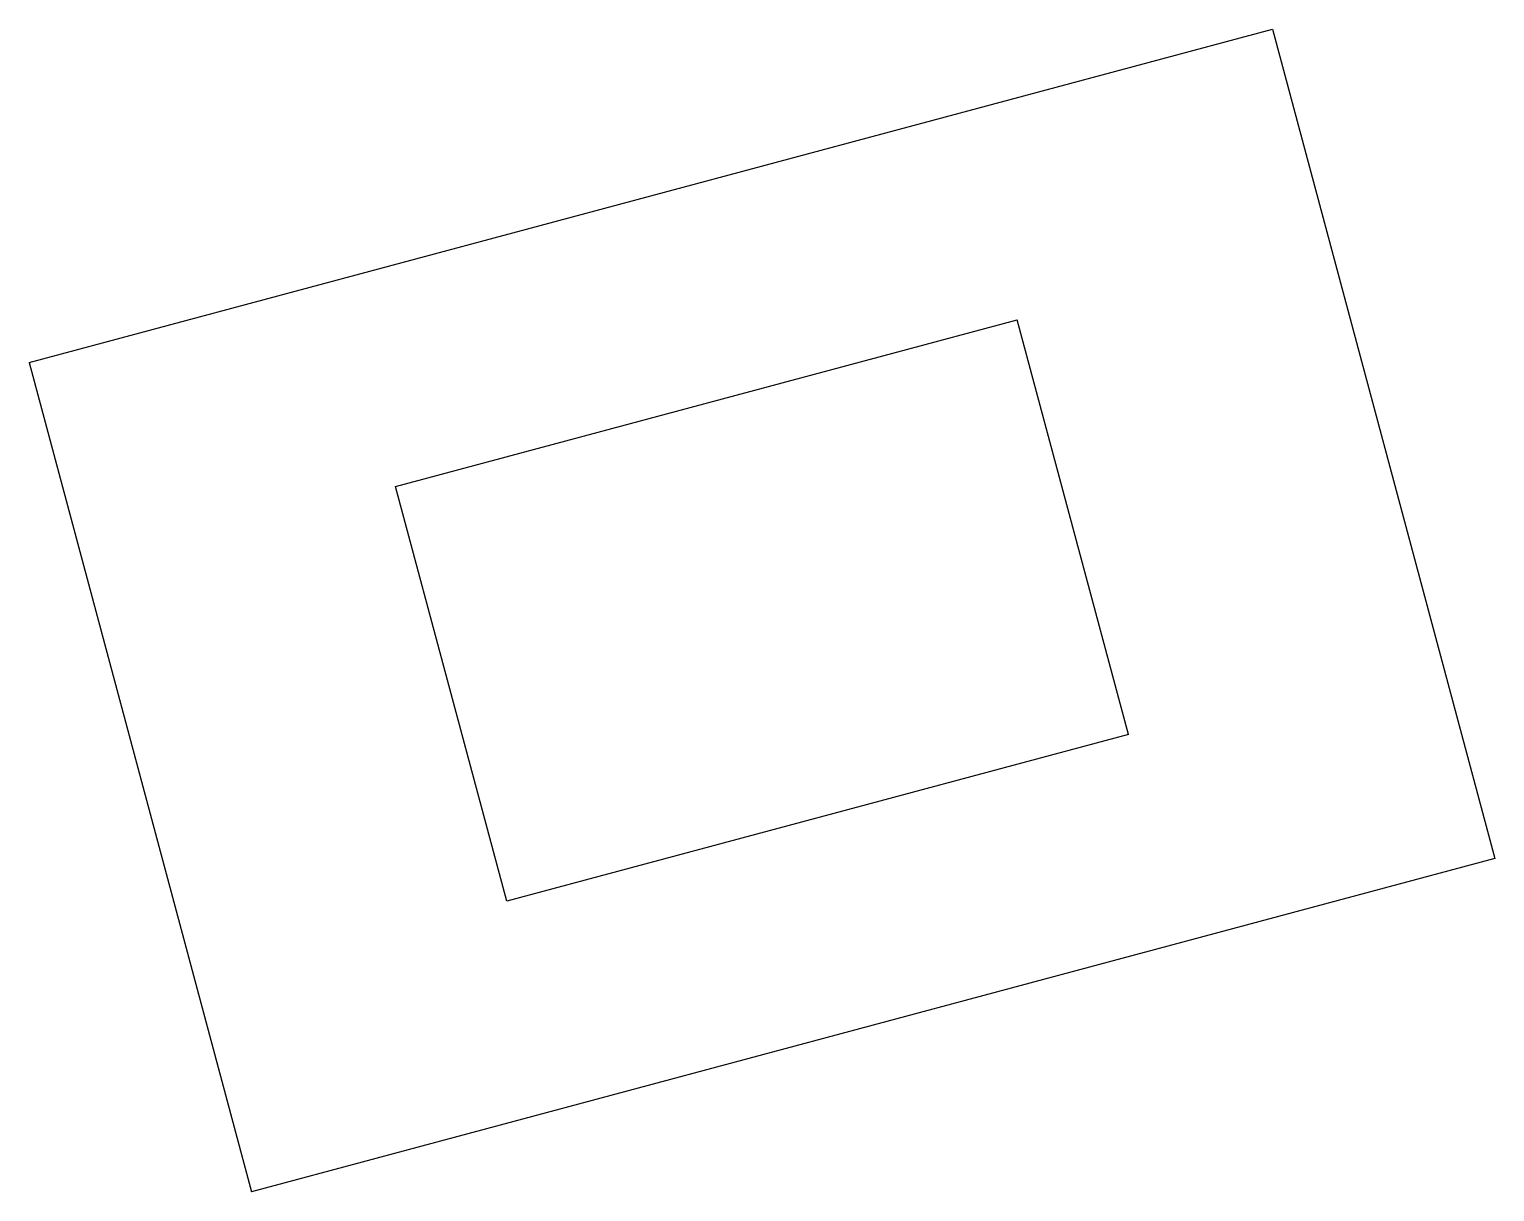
# Model space of a CAD drawing. Header units: centimetres. Extents: x 1 to 7.83, y 1 to 6.42.
import ezdxf

# ---------------------------------------------------------------- set-up
doc = ezdxf.new("R2010")
doc.units = ezdxf.units.CM
doc.layers.add('CUT', color=7, linetype='Continuous')

msp = doc.modelspace()

# ---------------------------------------------------------------- linework, layer by layer
at = {"layer": 'CUT'}
for p, q in [((1, 4.8637), (6.7956, 6.4166)), ((6.7956, 6.4166), (7.8308, 2.5529)), ((2.7077, 4.286), (5.6055, 5.0625)), ((6.1231, 3.1306), (5.6055, 5.0625)), ((1, 4.8637), (2.0353, 1)), ((3.2253, 2.3542), (2.7077, 4.286)), ((6.1231, 3.1306), (3.2253, 2.3542)), ((7.8308, 2.5529), (2.0353, 1))]:
    msp.add_line(p, q, dxfattribs=at)

doc.saveas('drawing.dxf')
